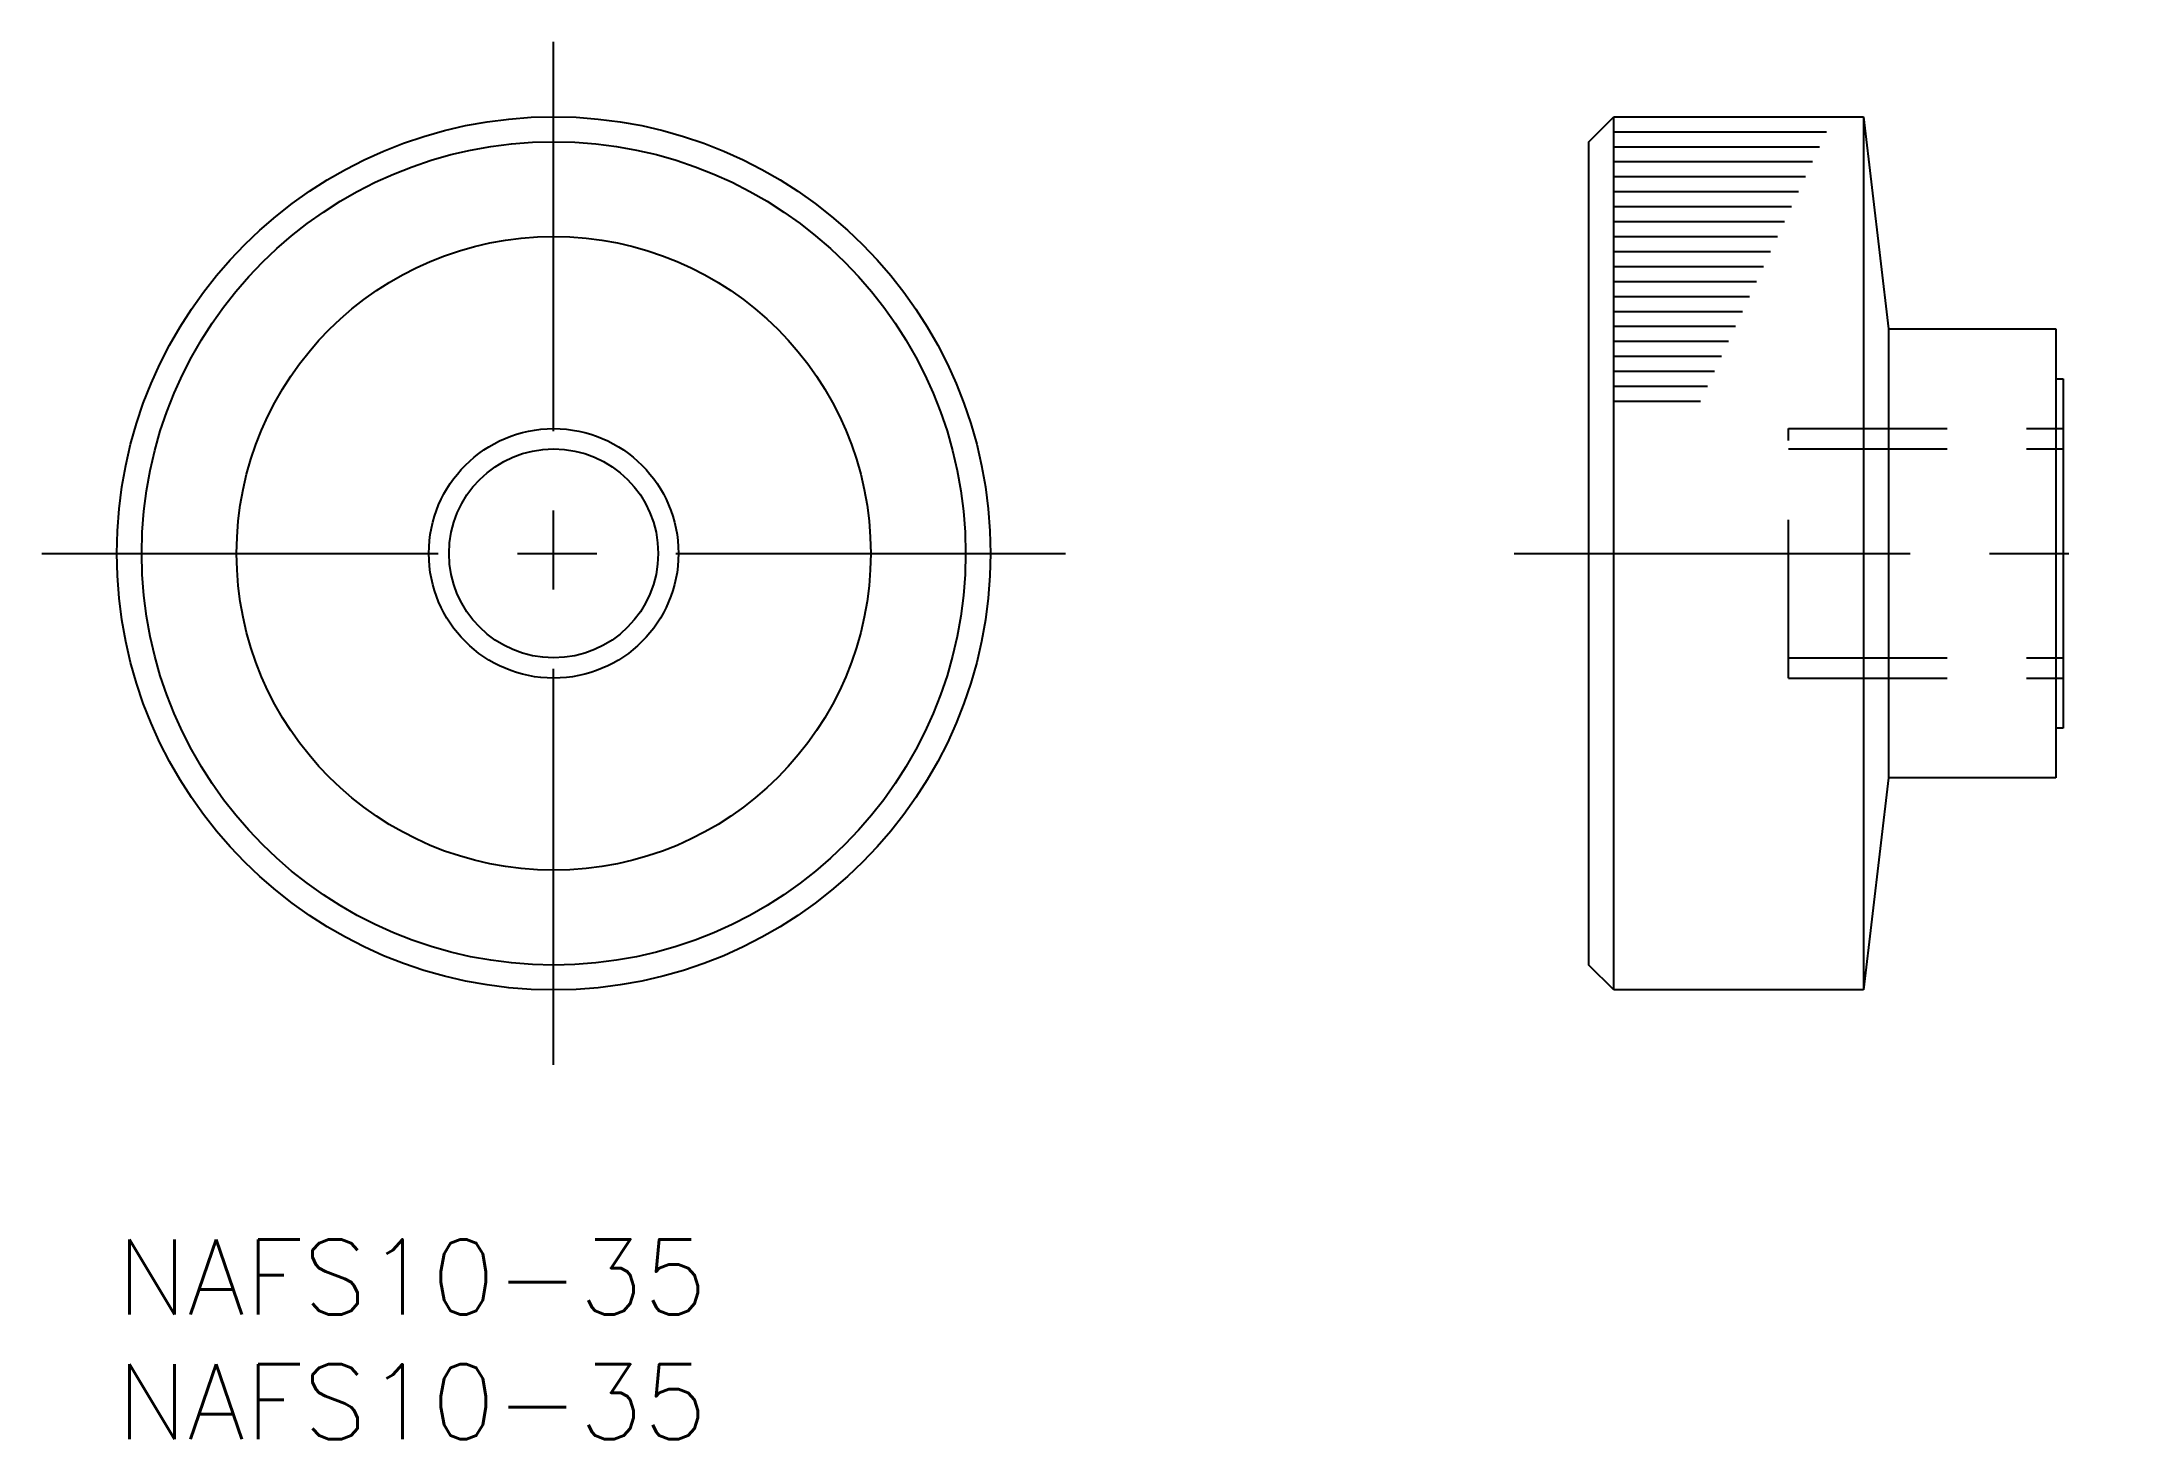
# Model space of a CAD drawing. Extents: x -3 to 81, y -8 to 48.
import ezdxf

# ---------------------------------------------------------------- set-up
doc = ezdxf.new("R2010")
doc.units = 0
doc.header["$LTSCALE"] = 0.5
doc.linetypes.add('CENTER', pattern=[50.8, 31.75, -6.35, 6.35, -6.35])
doc.linetypes.add('DASHED', pattern=[19.05, 12.7, -6.35])
for name, color, linetype in [('MSM_CENTER', 1, 'CENTER'), ('MSM_CONTINUOUS', 7, 'CONTINUOUS'), ('MSM_DASHED', 4, 'DASHED'), ('MSM_NARROW', 5, 'CONTINUOUS'), ('MSM_PART_NUMBER', 7, 'CONTINUOUS')]:
    doc.layers.add(name, color=color, linetype=linetype)
doc.styles.get("Standard").update_dxf_attribs({"font": 'txt.shx', "height": 2, "bigfont": 'bigfont.shx'})

# ---------------------------------------------------------------- blocks, each defined once
blk = doc.blocks.new('*U14')
at = {"layer": 'MSM_PART_NUMBER'}
blk.add_text('NAFS10-35', height=3, dxfattribs=at).set_placement((0, -3))
blk = doc.blocks.new('*U15')
at = {"layer": 'MSM_PART_NUMBER'}
blk.add_text('NAFS10-35', height=3, dxfattribs=at).set_placement((0, -8))

msp = doc.modelspace()

# ---------------------------------------------------------------- linework, layer by layer
at = {"layer": 'MSM_CENTER'}
for p, q in [((17.5, 7), (17.5, 48)), ((-3, 27.5), (38, 27.5)), ((55.972, 27.5), (80.972, 27.5))]:
    msp.add_line(p, q, dxfattribs=at)
at = {"layer": 'MSM_CONTINUOUS'}
for p, q in [((58.972, 44), (59.972, 45)), ((59.972, 10), (59.972, 45)), ((59.972, 45), (69.972, 45)), ((69.972, 45), (69.972, 10)), ((69.972, 45), (70.972, 36.5)), ((58.972, 11), (58.972, 44)), ((70.972, 36.5), (77.672, 36.5)), ((70.972, 36.5), (70.972, 18.5)), ((77.672, 36.5), (77.672, 34.5)), ((77.672, 34.5), (77.672, 20.5)), ((77.672, 34.5), (77.972, 34.5)), ((77.972, 34.5), (77.972, 20.5)), ((77.672, 20.5), (77.672, 18.5)), ((77.972, 20.5), (77.672, 20.5)), ((70.972, 18.5), (69.972, 10)), ((77.672, 18.5), (70.972, 18.5)), ((59.972, 10), (58.972, 11)), ((69.972, 10), (59.972, 10))]:
    msp.add_line(p, q, dxfattribs=at)
for radius in [17.5, 16.5, 12.7, 4.188]:
    msp.add_circle((17.5, 27.5), radius, dxfattribs=at)
at = {"layer": 'MSM_DASHED'}
for p, q in [((66.972, 32.5), (77.972, 32.5)), ((66.972, 22.5), (66.972, 32.5)), ((66.972, 31.688), (77.972, 31.688)), ((66.972, 23.312), (77.972, 23.312)), ((66.972, 22.5), (77.972, 22.5))]:
    msp.add_line(p, q, dxfattribs=at)
at = {"layer": 'MSM_NARROW'}
for p, q in [((59.972, 44.4), (68.485, 44.4)), ((59.972, 43.8), (68.205, 43.8)), ((59.972, 43.2), (67.925, 43.2)), ((59.972, 42.6), (67.645, 42.6)), ((59.972, 42), (67.366, 42)), ((59.972, 41.4), (67.086, 41.4)), ((59.972, 40.8), (66.806, 40.8)), ((59.972, 40.2), (66.526, 40.2)), ((59.972, 39.6), (66.246, 39.6)), ((59.972, 39), (65.967, 39)), ((59.972, 38.4), (65.687, 38.4)), ((59.972, 37.8), (65.407, 37.8)), ((59.972, 37.2), (65.127, 37.2)), ((59.972, 36.6), (64.848, 36.6)), ((59.972, 36), (64.568, 36)), ((59.972, 35.4), (64.288, 35.4)), ((59.972, 34.8), (64.008, 34.8)), ((59.972, 34.2), (63.728, 34.2)), ((59.972, 33.6), (63.449, 33.6))]:
    msp.add_line(p, q, dxfattribs=at)
msp.add_circle((17.5, 27.5), 5, dxfattribs=at)

# ---------------------------------------------------------------- block references
at = {"layer": 'MSM_CONTINUOUS'}
for name in ['*U14', '*U15']:
    msp.add_blockref(name, (0, 0), dxfattribs=at)

doc.saveas('drawing.dxf')
